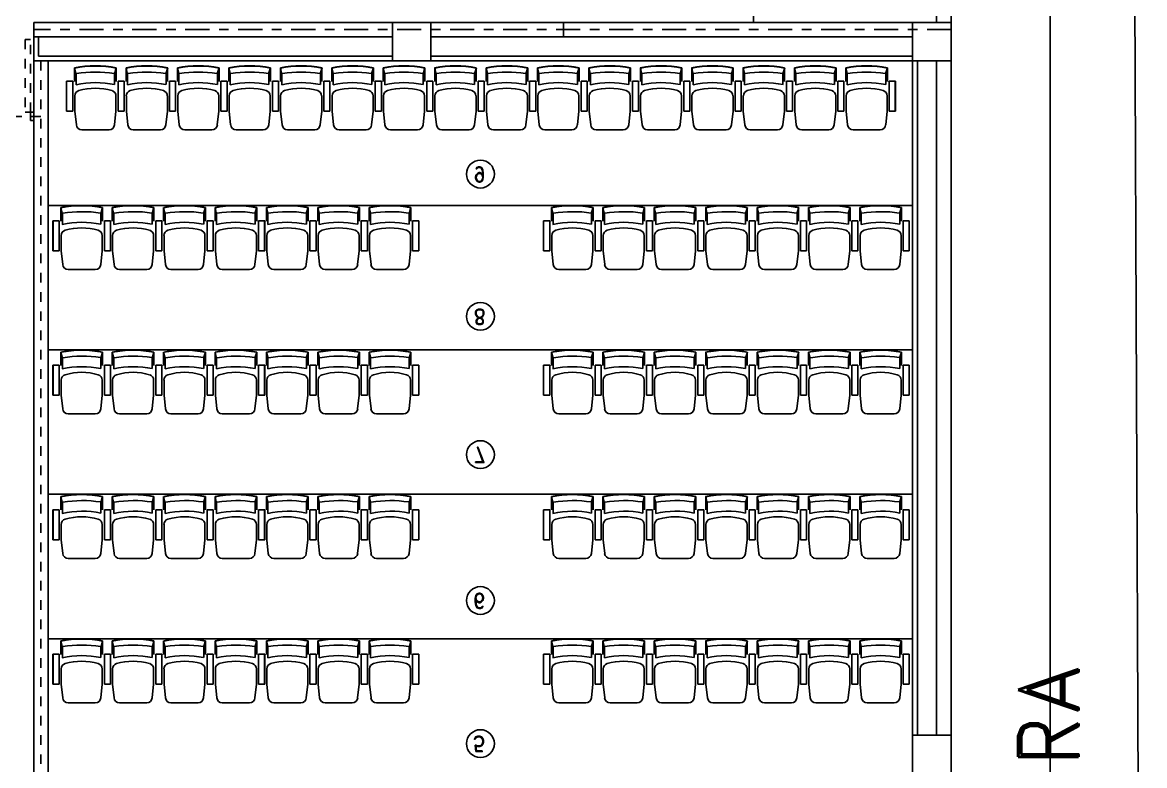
# Model space of a CAD drawing. Header units: millimetres. Extents: x 1590 to 1932, y -48 to 167.
# Drawn here: x 1764.81 to 1776.46, y 40.57 to 48.29 of the extents above; entities that cross this region are included whole.
import ezdxf
from ezdxf.enums import TextEntityAlignment as Align

# ---------------------------------------------------------------- set-up
doc = ezdxf.new("R2010")
doc.units = ezdxf.units.MM
doc.header["$LTSCALE"] = 0.1
doc.header["$MEASUREMENT"] = 0
doc.header["$PDMODE"] = 35
doc.header["$PDSIZE"] = 0.75
for name, pattern in [('CENTER2', [1.125, 0.75, -0.125, 0.125, -0.125]), ('CENTERX2', [4, 2.5, -0.5, 0.5, -0.5]), ('HIDDEN', [0.375, 0.25, -0.125]), ('HIDDEN2', [0.1875, 0.125, -0.0625])]:
    doc.linetypes.add(name, pattern=pattern)
doc.layers.get('0').update_dxf_attribs({"linetype": 'CONTINUOUS'})
doc.layers.get('DEFPOINTS').update_dxf_attribs({"linetype": 'CONTINUOUS'})
for name, color, linetype in [('BUTACAS', 8, 'HIDDEN'), ('CALLES', 3, 'CONTINUOUS'), ('DIVI', 2, 'CONTINUOUS'), ('EJES', 1, 'CENTER2'), ('FC', 8, 'HIDDEN2'), ('GRADA', 9, 'CONTINUOUS'), ('PARED', 4, 'CONTINUOUS'), ('REPISA', 2, 'CONTINUOUS'), ('TERRENO', 4, 'CONTINUOUS'), ('TEXT', 3, 'CONTINUOUS')]:
    doc.layers.add(name, color=color, linetype=linetype)
doc.styles.add('ROMAND', font='romand.shx')
doc.dimstyles.new('URBA', dxfattribs={"dimtxt": 20, "dimasz": 0.5, "dimexe": 1.25, "dimexo": 0.63, "dimgap": 0.63, "dimtad": 0, "dimtih": 1, "dimtoh": 1, "dimzin": 1, "dimdsep": 46, "dimtxsty": 'ROMAND', "dimcen": 2.5, "dimclrd": 1, "dimclre": 1, "dimclrt": 3, "dimadec": 0, "dimazin": 0, "dimtfac": 1, "dimtmove": 0, "dimatfit": 3, "dimfxl": 1, "dimtvp": 1, "dimtolj": 1, "dimtzin": 1, "dimarcsym": 0})

# ---------------------------------------------------------------- blocks, each defined once
blk = doc.blocks.new('ROWSEAT7')
at = {"layer": 'BUTACAS', "linetype": 'Continuous'}
for p, q in [((-3.761, 0.471), (-3.746, 0.614)), ((-3.407, 0.665), (-3.689, 0.665)), ((-3.335, 0.471), (-3.351, 0.614)), ((-3.227, 0.471), (-3.212, 0.614)), ((-2.874, 0.665), (-3.156, 0.665)), ((-2.802, 0.471), (-2.817, 0.614)), ((-2.694, 0.471), (-2.679, 0.614)), ((-2.341, 0.665), (-2.622, 0.665)), ((-2.269, 0.471), (-2.284, 0.614)), ((-2.161, 0.471), (-2.146, 0.614)), ((-1.807, 0.665), (-2.089, 0.665)), ((-1.735, 0.471), (-1.75, 0.614)), ((-1.627, 0.471), (-1.612, 0.614)), ((-1.274, 0.665), (-1.555, 0.665)), ((-1.202, 0.471), (-1.217, 0.614)), ((-1.094, 0.471), (-1.079, 0.614)), ((-0.74, 0.665), (-1.022, 0.665)), ((-0.668, 0.471), (-0.684, 0.614)), ((-0.56, 0.471), (-0.545, 0.614)), ((-0.207, 0.665), (-0.489, 0.665)), ((-0.135, 0.471), (-0.15, 0.614)), ((-3.783, 0.472), (-3.846, 0.472)), ((-3.846, 0.16, 0.002), (-3.846, 0.472, 0.002)), ((-3.783, 0.16, 0.002), (-3.783, 0.472, 0.002)), ((-3.761, 0.471), (-3.761, 0.311)), ((-3.335, 0.471), (-3.335, 0.311)), ((-3.25, 0.472), (-3.313, 0.472)), ((-3.313, 0.16, 0.002), (-3.313, 0.472, 0.002)), ((-3.25, 0.16, 0.002), (-3.25, 0.472, 0.002)), ((-3.227, 0.471), (-3.227, 0.311)), ((-2.802, 0.471), (-2.802, 0.311)), ((-2.716, 0.472), (-2.78, 0.472)), ((-2.78, 0.16, 0.002), (-2.78, 0.472, 0.002)), ((-2.716, 0.16, 0.002), (-2.716, 0.472, 0.002)), ((-2.694, 0.471), (-2.694, 0.311)), ((-2.269, 0.471), (-2.269, 0.311)), ((-2.247, 0.472), (-2.183, 0.472)), ((-2.247, 0.472), (-2.247, 0.16)), ((-2.183, 0.472), (-2.246, 0.472)), ((-2.246, 0.16, 0.002), (-2.246, 0.472, 0.002)), ((-2.183, 0.472), (-2.246, 0.472)), ((-2.246, 0.16, 0.002), (-2.246, 0.472, 0.002)), ((-2.183, 0.472), (-2.183, 0.16)), ((-2.183, 0.16, 0.002), (-2.183, 0.472, 0.002)), ((-2.183, 0.16, 0.002), (-2.183, 0.472, 0.002)), ((-2.161, 0.471), (-2.161, 0.311)), ((-1.735, 0.471), (-1.735, 0.311)), ((-1.713, 0.472), (-1.65, 0.472)), ((-1.713, 0.472), (-1.713, 0.16)), ((-1.649, 0.472), (-1.713, 0.472)), ((-1.713, 0.16, 0.002), (-1.713, 0.472, 0.002)), ((-1.65, 0.472), (-1.65, 0.16)), ((-1.649, 0.16, 0.002), (-1.649, 0.472, 0.002)), ((-1.627, 0.471), (-1.627, 0.311)), ((-1.202, 0.471), (-1.202, 0.311)), ((-1.18, 0.472), (-1.116, 0.472)), ((-1.18, 0.472), (-1.18, 0.16)), ((-1.116, 0.472), (-1.179, 0.472)), ((-1.179, 0.16, 0.002), (-1.179, 0.472, 0.002)), ((-1.116, 0.472), (-1.116, 0.16)), ((-1.116, 0.16, 0.002), (-1.116, 0.472, 0.002)), ((-1.094, 0.471), (-1.094, 0.311)), ((-0.668, 0.471), (-0.668, 0.311)), ((-0.646, 0.472), (-0.583, 0.472)), ((-0.646, 0.472), (-0.646, 0.16)), ((-0.583, 0.472), (-0.646, 0.472)), ((-0.646, 0.16, 0.002), (-0.646, 0.472, 0.002)), ((-0.583, 0.472), (-0.583, 0.16)), ((-0.583, 0.16, 0.002), (-0.583, 0.472, 0.002)), ((-0.56, 0.471), (-0.56, 0.311)), ((-0.135, 0.471), (-0.135, 0.311)), ((-0.113, 0.472), (-0.05, 0.472)), ((-0.113, 0.472), (-0.113, 0.16)), ((-0.049, 0.472), (-0.113, 0.472)), ((-0.113, 0.16, 0.002), (-0.113, 0.472, 0.002)), ((-0.05, 0.472), (-0.05, 0.16)), ((-0.049, 0.16, 0.002), (-0.049, 0.472, 0.002)), ((-3.761, 0.311), (-3.761, 0.313)), ((-3.227, 0.311), (-3.227, 0.313)), ((-2.694, 0.311), (-2.694, 0.313)), ((-2.161, 0.311), (-2.161, 0.313)), ((-1.627, 0.311), (-1.627, 0.313)), ((-1.094, 0.311), (-1.094, 0.313)), ((-0.56, 0.311), (-0.56, 0.313)), ((-3.783, 0.16, 0.339), (-3.846, 0.16, 0.339)), ((-3.764, 0.023), (-3.764, 0.162)), ((-3.747, 0.08), (-3.747, 0.195)), ((-3.347, 0.083), (-3.347, 0.198)), ((-3.332, 0.023), (-3.332, 0.162)), ((-3.25, 0.16, 0.339), (-3.313, 0.16, 0.339)), ((-3.231, 0.023), (-3.231, 0.162)), ((-3.214, 0.08), (-3.214, 0.195)), ((-2.814, 0.083), (-2.814, 0.198)), ((-2.799, 0.023), (-2.799, 0.162)), ((-2.716, 0.16, 0.339), (-2.78, 0.16, 0.339)), ((-2.697, 0.023), (-2.697, 0.162)), ((-2.68, 0.08), (-2.68, 0.195)), ((-2.28, 0.083), (-2.28, 0.198)), ((-2.265, 0.023), (-2.265, 0.162)), ((-2.247, 0.16), (-2.183, 0.16)), ((-2.183, 0.16, 0.339), (-2.246, 0.16, 0.339)), ((-2.183, 0.16, 0.339), (-2.246, 0.16, 0.339)), ((-2.164, 0.023), (-2.164, 0.162)), ((-2.147, 0.08), (-2.147, 0.195)), ((-1.747, 0.083), (-1.747, 0.198)), ((-1.732, 0.023), (-1.732, 0.162)), ((-1.713, 0.16), (-1.65, 0.16)), ((-1.649, 0.16, 0.339), (-1.713, 0.16, 0.339)), ((-1.631, 0.023), (-1.631, 0.162)), ((-1.614, 0.08), (-1.614, 0.195)), ((-1.213, 0.083), (-1.213, 0.198)), ((-1.198, 0.023), (-1.198, 0.162)), ((-1.18, 0.16), (-1.116, 0.16)), ((-1.116, 0.16, 0.339), (-1.179, 0.16, 0.339)), ((-1.097, 0.023), (-1.097, 0.162)), ((-1.08, 0.08), (-1.08, 0.195)), ((-0.68, 0.083), (-0.68, 0.198)), ((-0.665, 0.023), (-0.665, 0.162)), ((-0.646, 0.16), (-0.583, 0.16)), ((-0.583, 0.16, 0.339), (-0.646, 0.16, 0.339)), ((-0.564, 0.023), (-0.564, 0.162)), ((-0.547, 0.08), (-0.547, 0.195)), ((-0.147, 0.083), (-0.147, 0.198)), ((-0.132, 0.023), (-0.132, 0.162)), ((-0.113, 0.16), (-0.05, 0.16)), ((-0.049, 0.16, 0.339), (-0.113, 0.16, 0.339)), ((-3.749, 0.075), (-3.765, 0.023)), ((-3.332, 0.023), (-3.346, 0.077)), ((-3.215, 0.075), (-3.231, 0.023)), ((-2.799, 0.023), (-2.812, 0.077)), ((-2.682, 0.075), (-2.698, 0.023)), ((-2.265, 0.023), (-2.279, 0.077)), ((-2.149, 0.075), (-2.165, 0.023)), ((-1.732, 0.023), (-1.745, 0.077)), ((-1.615, 0.075), (-1.631, 0.023)), ((-1.198, 0.023), (-1.212, 0.077)), ((-1.082, 0.075), (-1.098, 0.023)), ((-0.665, 0.023), (-0.679, 0.077)), ((-0.548, 0.075), (-0.564, 0.023)), ((-0.132, 0.023), (-0.145, 0.077))]:
    blk.add_line(p, q, dxfattribs=at)
for centre, radius, start, end in [((-3.689, 0.608), 0.0571, 90, 174), ((-3.407, 0.608), 0.0571, 6, 90), ((-3.156, 0.608), 0.0571, 90, 174), ((-2.874, 0.608), 0.0571, 6, 90), ((-2.622, 0.608), 0.0571, 90, 174), ((-2.341, 0.608), 0.0571, 6, 90), ((-2.089, 0.608), 0.0571, 90, 174), ((-1.807, 0.608), 0.0571, 6, 90), ((-1.555, 0.608), 0.0571, 90, 174), ((-1.274, 0.608), 0.0572, 6, 90), ((-1.022, 0.608), 0.0571, 90, 174), ((-0.74, 0.608), 0.0572, 6, 90), ((-0.489, 0.608), 0.0571, 90, 174), ((-0.207, 0.608), 0.0572, 6, 90), ((-3.704, 0.313), 0.0571, 180, 253.3834), ((-3.548, 0.834), 0.601, 253.3834, 286.6166), ((-3.393, 0.313), 0.0571, 286.6166, 360), ((-3.17, 0.313), 0.0571, 180, 253.3834), ((-3.015, 0.834), 0.601, 253.3834, 286.6166), ((-2.859, 0.313), 0.0571, 286.6166, 360), ((-2.637, 0.313), 0.0571, 180, 253.3834), ((-2.481, 0.834), 0.601, 253.3834, 286.6166), ((-2.326, 0.313), 0.0571, 286.6166, 360), ((-2.104, 0.313), 0.0571, 180, 253.3834), ((-1.948, 0.834), 0.601, 253.3834, 286.6166), ((-1.792, 0.313), 0.0571, 286.6166, 360), ((-1.57, 0.313), 0.0571, 180, 253.3834), ((-1.415, 0.834), 0.601, 253.3834, 286.6166), ((-1.259, 0.313), 0.0572, 286.6166, 360), ((-1.037, 0.313), 0.0572, 180, 253.3834), ((-0.881, 0.834), 0.601, 253.3834, 286.6166), ((-0.726, 0.313), 0.0571, 286.6166, 360), ((-0.503, 0.313), 0.0572, 180, 253.3834), ((-0.348, 0.834), 0.601, 253.3834, 286.6166), ((-0.192, 0.313), 0.0571, 286.6166, 360), ((-3.553, 1.126), 0.951, 258.1905, 282.4949), ((-3.019, 1.126), 0.951, 258.1905, 282.4949), ((-2.486, 1.126), 0.951, 258.1905, 282.4949), ((-1.952, 1.126), 0.951, 258.1905, 282.4949), ((-1.419, 1.126), 0.951, 258.1905, 282.4949), ((-0.886, 1.126), 0.951, 258.1905, 282.4949), ((-0.352, 1.126), 0.951, 258.1905, 282.4949), ((-3.548, 1.051), 1.051, 258.1227, 281.8773), ((-3.548, 1.051), 1.048, 258.1227, 281.8773), ((-3.743, 0.073), 0.00635, 81.2659, 163.043), ((-3.745, 0.076), 0.00317, 81.1381, 163.043), ((-3.555, 1.295), 1.23, 261.2659, 279.4703), ((-3.352, 0.075), 0.00635, 13.9035, 99.4703), ((-3.349, 0.079), 0.00318, 13.9035, 99.6069), ((-3.015, 1.051), 1.048, 258.1227, 281.8773), ((-3.015, 1.051), 1.051, 258.1227, 281.8773), ((-3.212, 0.076), 0.00317, 81.1381, 163.043), ((-3.209, 0.073), 0.00635, 81.2659, 163.043), ((-3.022, 1.295), 1.23, 261.2659, 279.4703), ((-2.818, 0.075), 0.00635, 13.9035, 99.4703), ((-2.816, 0.079), 0.00318, 13.9035, 99.6069), ((-2.482, 1.051), 1.051, 258.1227, 281.8773), ((-2.482, 1.051), 1.048, 258.1227, 281.8773), ((-2.676, 0.073), 0.00635, 81.2659, 163.043), ((-2.678, 0.076), 0.00317, 81.1381, 163.043), ((-2.488, 1.295), 1.23, 261.2659, 279.4703), ((-2.285, 0.075), 0.00635, 13.9035, 99.4703), ((-2.283, 0.079), 0.00318, 13.9035, 99.6069), ((-1.948, 1.051), 1.051, 258.1227, 281.8773), ((-1.948, 1.051), 1.048, 258.1227, 281.8773), ((-2.143, 0.073), 0.00635, 81.2659, 163.043), ((-2.145, 0.076), 0.00317, 81.1381, 163.043), ((-1.955, 1.295), 1.23, 261.2659, 279.4703), ((-1.751, 0.075), 0.00635, 13.9035, 99.4703), ((-1.749, 0.079), 0.00318, 13.9035, 99.6069), ((-1.415, 1.051), 1.048, 258.1227, 281.8773), ((-1.415, 1.051), 1.051, 258.1227, 281.8773), ((-1.609, 0.073), 0.00635, 81.2659, 163.043), ((-1.611, 0.076), 0.00317, 81.1381, 163.043), ((-1.421, 1.295), 1.23, 261.2659, 279.4703), ((-1.218, 0.075), 0.00635, 13.9035, 99.4703), ((-1.216, 0.079), 0.00318, 13.9035, 99.6069), ((-0.881, 1.051), 1.051, 258.1227, 281.8773), ((-0.881, 1.051), 1.048, 258.1227, 281.8773), ((-1.076, 0.073), 0.00635, 81.2659, 163.043), ((-1.078, 0.076), 0.00317, 81.1381, 163.043), ((-0.888, 1.295), 1.23, 261.2659, 279.4703), ((-0.685, 0.075), 0.00635, 13.9035, 99.4703), ((-0.682, 0.079), 0.00317, 13.9035, 99.6069), ((-0.348, 1.051), 1.048, 258.1227, 281.8773), ((-0.348, 1.051), 1.051, 258.1227, 281.8773), ((-0.545, 0.076), 0.00317, 81.1381, 163.043), ((-0.542, 0.073), 0.00635, 81.2659, 163.043), ((-0.355, 1.295), 1.23, 261.2659, 279.4703), ((-0.151, 0.075), 0.00635, 13.9035, 99.4703), ((-0.149, 0.079), 0.00317, 13.9035, 99.6069)]:
    blk.add_arc(centre, radius, start, end, dxfattribs=at)
blk = doc.blocks.new('ROWSEAT16')
at = {"layer": 'BUTACAS', "linetype": 'Continuous'}
for p, q in [((-8.355, 0.715, -0.002), (-8.637, 0.715, -0.002)), ((-7.822, 0.715, -0.002), (-8.103, 0.715, -0.002)), ((-7.288, 0.715, -0.002), (-7.57, 0.715, -0.002)), ((-6.755, 0.715, -0.002), (-7.037, 0.715, -0.002)), ((-6.222, 0.715, -0.004), (-6.504, 0.715, -0.004)), ((-5.689, 0.715, -0.004), (-5.97, 0.715, -0.004)), ((-5.155, 0.715, -0.002), (-5.436, 0.715, -0.002)), ((-4.621, 0.715, 0), (-4.903, 0.715, 0)), ((-4.087, 0.715, 0), (-4.369, 0.715, 0)), ((-3.553, 0.715, 0), (-3.835, 0.715, 0)), ((-3.019, 0.715, 0), (-3.301, 0.715, 0)), ((-2.485, 0.715, 0), (-2.767, 0.715, 0)), ((-1.951, 0.715, 0), (-2.232, 0.715, 0)), ((-1.417, 0.715, 0), (-1.699, 0.715, 0)), ((-0.883, 0.715, 0), (-1.165, 0.715, 0)), ((-0.349, 0.715, 0), (-0.631, 0.715, 0)), ((-8.709, 0.521, -0.002), (-8.694, 0.664, -0.002)), ((-8.283, 0.521, -0.002), (-8.298, 0.664, -0.002)), ((-8.175, 0.521, -0.002), (-8.16, 0.664, -0.002)), ((-7.75, 0.521, -0.002), (-7.765, 0.664, -0.002)), ((-7.642, 0.521, -0.002), (-7.627, 0.664, -0.002)), ((-7.216, 0.521, -0.002), (-7.232, 0.664, -0.002)), ((-7.109, 0.521, -0.002), (-7.093, 0.664, -0.002)), ((-6.683, 0.521, -0.002), (-6.698, 0.664, -0.002)), ((-6.576, 0.521, -0.004), (-6.561, 0.664, -0.004)), ((-6.15, 0.521, -0.004), (-6.165, 0.664, -0.004)), ((-6.042, 0.521, -0.004), (-6.027, 0.664, -0.004)), ((-5.617, 0.521, -0.004), (-5.632, 0.664, -0.004)), ((-5.508, 0.521, -0.002), (-5.493, 0.664, -0.002)), ((-5.083, 0.521, -0.002), (-5.098, 0.664, -0.002)), ((-4.974, 0.521, 0), (-4.959, 0.664, 0)), ((-4.549, 0.521, 0), (-4.564, 0.664, 0)), ((-4.441, 0.521, 0), (-4.426, 0.664, 0)), ((-4.015, 0.521, 0), (-4.03, 0.664, 0)), ((-3.907, 0.521, 0), (-3.892, 0.664, 0)), ((-3.481, 0.521, 0), (-3.496, 0.664, 0)), ((-3.372, 0.521, 0), (-3.357, 0.664, 0)), ((-2.947, 0.521, 0), (-2.962, 0.664, 0)), ((-2.839, 0.521, 0), (-2.824, 0.664, 0)), ((-2.413, 0.521, 0), (-2.428, 0.664, 0)), ((-2.304, 0.521, 0), (-2.289, 0.664, 0)), ((-1.879, 0.521, 0), (-1.894, 0.664, 0)), ((-1.77, 0.521, 0), (-1.755, 0.664, 0)), ((-1.345, 0.521, 0), (-1.36, 0.664, 0)), ((-1.237, 0.521, 0), (-1.222, 0.664, 0)), ((-0.811, 0.521, 0), (-0.826, 0.664, 0)), ((-0.703, 0.521, 0), (-0.688, 0.664, 0)), ((-0.277, 0.521, 0), (-0.292, 0.664, 0)), ((-8.795, 0.522, -0.002), (-8.731, 0.522, -0.002)), ((-8.795, 0.522, -0.002), (-8.795, 0.21, -0.002)), ((-8.731, 0.522, -0.002), (-8.794, 0.522, -0.002)), ((-8.794, 0.21, 0), (-8.794, 0.522, 0)), ((-8.731, 0.522, -0.002), (-8.731, 0.21, -0.002)), ((-8.731, 0.21, 0), (-8.731, 0.522, 0)), ((-8.709, 0.521, -0.002), (-8.709, 0.361, -0.002)), ((-8.283, 0.521, -0.002), (-8.283, 0.361, -0.002)), ((-8.261, 0.522, -0.002), (-8.198, 0.522, -0.002)), ((-8.197, 0.522, -0.002), (-8.261, 0.522, -0.002)), ((-8.261, 0.522, -0.002), (-8.261, 0.21, -0.002)), ((-8.261, 0.21, 0), (-8.261, 0.522, 0)), ((-8.198, 0.522, -0.002), (-8.198, 0.21, -0.002)), ((-8.197, 0.21, 0), (-8.197, 0.522, 0)), ((-8.175, 0.521, -0.002), (-8.175, 0.361, -0.002)), ((-7.75, 0.521, -0.002), (-7.75, 0.361, -0.002)), ((-7.728, 0.522, -0.002), (-7.664, 0.522, -0.002)), ((-7.728, 0.522, -0.002), (-7.728, 0.21, -0.002)), ((-7.664, 0.522, -0.002), (-7.727, 0.522, -0.002)), ((-7.727, 0.21, 0), (-7.727, 0.522, 0)), ((-7.664, 0.522, -0.002), (-7.664, 0.21, -0.002)), ((-7.664, 0.21, 0), (-7.664, 0.522, 0)), ((-7.642, 0.521, -0.002), (-7.642, 0.361, -0.002)), ((-7.216, 0.521, -0.002), (-7.216, 0.361, -0.002)), ((-7.194, 0.522, -0.002), (-7.131, 0.522, -0.002)), ((-7.131, 0.522, -0.002), (-7.194, 0.522, -0.002)), ((-7.194, 0.522, -0.002), (-7.194, 0.21, -0.002)), ((-7.194, 0.21, 0), (-7.194, 0.522, 0)), ((-7.131, 0.522, -0.002), (-7.131, 0.21, -0.002)), ((-7.131, 0.21, 0), (-7.131, 0.522, 0)), ((-7.109, 0.521, -0.002), (-7.109, 0.361, -0.002)), ((-6.683, 0.521, -0.002), (-6.683, 0.361, -0.002)), ((-6.661, 0.522, -0.002), (-6.598, 0.522, -0.002)), ((-6.597, 0.522, -0.002), (-6.661, 0.522, -0.002)), ((-6.661, 0.522, -0.002), (-6.661, 0.21, -0.002)), ((-6.661, 0.21, 0), (-6.661, 0.522, 0)), ((-6.598, 0.522, -0.002), (-6.598, 0.21, -0.002)), ((-6.597, 0.21, 0), (-6.597, 0.522, 0)), ((-6.576, 0.521, -0.004), (-6.576, 0.361, -0.004)), ((-6.15, 0.521, -0.004), (-6.15, 0.361, -0.004)), ((-6.128, 0.522, -0.004), (-6.065, 0.522, -0.004)), ((-6.064, 0.522, -0.004), (-6.128, 0.522, -0.004)), ((-6.128, 0.522, -0.004), (-6.128, 0.21, -0.004)), ((-6.128, 0.21, -0.002), (-6.128, 0.522, -0.002)), ((-6.064, 0.21, -0.002), (-6.064, 0.522, -0.002)), ((-6.042, 0.521, -0.004), (-6.042, 0.361, -0.004)), ((-5.617, 0.521, -0.004), (-5.617, 0.361, -0.004)), ((-5.595, 0.522, -0.004), (-5.531, 0.522, -0.004)), ((-5.595, 0.522, -0.004), (-5.595, 0.21, -0.004)), ((-5.531, 0.522, -0.004), (-5.594, 0.522, -0.004)), ((-5.531, 0.21, -0.002), (-5.531, 0.522, -0.002)), ((-5.508, 0.521, -0.002), (-5.508, 0.361, -0.002)), ((-5.083, 0.521, -0.002), (-5.083, 0.361, -0.002)), ((-5.061, 0.522, -0.002), (-4.997, 0.522, -0.002)), ((-5.061, 0.522, -0.002), (-5.061, 0.21, -0.002)), ((-4.997, 0.522, -0.002), (-5.06, 0.522, -0.002)), ((-4.997, 0.21, 0), (-4.997, 0.522, 0)), ((-4.974, 0.521, 0), (-4.974, 0.361, 0)), ((-4.549, 0.521, 0), (-4.549, 0.361, 0)), ((-4.527, 0.522, 0), (-4.464, 0.522, 0)), ((-4.463, 0.522, 0), (-4.527, 0.522, 0)), ((-4.527, 0.522, 0), (-4.527, 0.21, 0)), ((-4.463, 0.21, 0.002), (-4.463, 0.522, 0.002)), ((-4.441, 0.521, 0), (-4.441, 0.361, 0)), ((-4.015, 0.521, 0), (-4.015, 0.361, 0)), ((-3.993, 0.522, 0), (-3.93, 0.522, 0)), ((-3.929, 0.522, 0), (-3.993, 0.522, 0)), ((-3.993, 0.522, 0), (-3.993, 0.21, 0)), ((-3.929, 0.21, 0.002), (-3.929, 0.522, 0.002)), ((-3.907, 0.521, 0), (-3.907, 0.361, 0)), ((-3.481, 0.521, 0), (-3.481, 0.361, 0)), ((-3.459, 0.522, 0), (-3.396, 0.522, 0)), ((-3.395, 0.522, 0), (-3.459, 0.522, 0)), ((-3.459, 0.522, 0), (-3.459, 0.21, 0)), ((-3.395, 0.21, 0.002), (-3.395, 0.522, 0.002)), ((-3.372, 0.521, 0), (-3.372, 0.361, 0)), ((-2.947, 0.521, 0), (-2.947, 0.361, 0)), ((-2.925, 0.522, 0), (-2.862, 0.522, 0)), ((-2.861, 0.522, 0), (-2.925, 0.522, 0)), ((-2.925, 0.522, 0), (-2.925, 0.21, 0)), ((-2.861, 0.21, 0.002), (-2.861, 0.522, 0.002)), ((-2.839, 0.521, 0), (-2.839, 0.361, 0)), ((-2.413, 0.521, 0), (-2.413, 0.361, 0)), ((-2.391, 0.522, 0), (-2.328, 0.522, 0)), ((-2.327, 0.522, 0), (-2.391, 0.522, 0)), ((-2.391, 0.522, 0), (-2.391, 0.21, 0)), ((-2.327, 0.21, 0.002), (-2.327, 0.522, 0.002)), ((-2.304, 0.521, 0), (-2.304, 0.361, 0)), ((-1.879, 0.521, 0), (-1.879, 0.361, 0)), ((-1.857, 0.522, 0), (-1.793, 0.522, 0)), ((-1.857, 0.522, 0), (-1.857, 0.21, 0)), ((-1.793, 0.522, 0), (-1.856, 0.522, 0)), ((-1.793, 0.21, 0.002), (-1.793, 0.522, 0.002)), ((-1.77, 0.521, 0), (-1.77, 0.361, 0)), ((-1.345, 0.521, 0), (-1.345, 0.361, 0)), ((-1.323, 0.522, 0), (-1.26, 0.522, 0)), ((-1.259, 0.522, 0), (-1.323, 0.522, 0)), ((-1.323, 0.522, 0), (-1.323, 0.21, 0)), ((-1.259, 0.21, 0.002), (-1.259, 0.522, 0.002)), ((-1.237, 0.521, 0), (-1.237, 0.361, 0)), ((-0.811, 0.521, 0), (-0.811, 0.361, 0)), ((-0.789, 0.522, 0), (-0.726, 0.522, 0)), ((-0.725, 0.522, 0), (-0.789, 0.522, 0)), ((-0.789, 0.522, 0), (-0.789, 0.21, 0)), ((-0.725, 0.21, 0.002), (-0.725, 0.522, 0.002)), ((-0.703, 0.521, 0), (-0.703, 0.361, 0)), ((-0.277, 0.521, 0), (-0.277, 0.361, 0)), ((-0.255, 0.522, 0), (-0.192, 0.522, 0)), ((-0.191, 0.522, 0), (-0.255, 0.522, 0)), ((-0.255, 0.522, 0), (-0.255, 0.21, 0)), ((-0.191, 0.21, 0.002), (-0.191, 0.522, 0.002)), ((-8.709, 0.361, -0.002), (-8.709, 0.363, -0.002)), ((-8.175, 0.361, -0.002), (-8.175, 0.363, -0.002)), ((-7.642, 0.361, -0.002), (-7.642, 0.363, -0.002)), ((-7.109, 0.361, -0.002), (-7.109, 0.363, -0.002)), ((-6.576, 0.361, -0.004), (-6.576, 0.363, -0.004)), ((-6.042, 0.361, -0.004), (-6.042, 0.363, -0.004)), ((-5.508, 0.361, -0.002), (-5.508, 0.363, -0.002)), ((-4.974, 0.361, 0), (-4.974, 0.363, 0)), ((-4.441, 0.361, 0), (-4.441, 0.363, 0)), ((-3.907, 0.361, 0), (-3.907, 0.363, 0)), ((-3.372, 0.361, 0), (-3.372, 0.363, 0)), ((-2.839, 0.361, 0), (-2.839, 0.363, 0)), ((-2.304, 0.361, 0), (-2.304, 0.363, 0)), ((-1.77, 0.361, 0), (-1.77, 0.363, 0)), ((-1.237, 0.361, 0), (-1.237, 0.363, 0)), ((-0.703, 0.361, 0), (-0.703, 0.363, 0)), ((-8.695, 0.13, -0.002), (-8.695, 0.245, -0.002)), ((-8.295, 0.133, -0.002), (-8.295, 0.248, -0.002)), ((-8.162, 0.13, -0.002), (-8.162, 0.245, -0.002)), ((-7.761, 0.133, -0.002), (-7.761, 0.248, -0.002)), ((-7.628, 0.13, -0.002), (-7.628, 0.245, -0.002)), ((-7.228, 0.133, -0.002), (-7.228, 0.248, -0.002)), ((-7.095, 0.13, -0.002), (-7.095, 0.245, -0.002)), ((-6.695, 0.133, -0.002), (-6.695, 0.248, -0.002)), ((-6.562, 0.13, -0.004), (-6.562, 0.245, -0.004)), ((-6.162, 0.133, -0.004), (-6.162, 0.248, -0.004)), ((-6.029, 0.13, -0.004), (-6.029, 0.245, -0.004)), ((-5.628, 0.133, -0.004), (-5.628, 0.248, -0.004)), ((-5.495, 0.13, -0.002), (-5.495, 0.245, -0.002)), ((-5.094, 0.133, -0.002), (-5.094, 0.248, -0.002)), ((-4.961, 0.13, 0), (-4.961, 0.245, 0)), ((-4.561, 0.133, 0), (-4.561, 0.248, 0)), ((-4.427, 0.13, 0), (-4.427, 0.245, 0)), ((-4.027, 0.133, 0), (-4.027, 0.248, 0)), ((-3.893, 0.13, 0), (-3.893, 0.245, 0)), ((-3.493, 0.133, 0), (-3.493, 0.248, 0)), ((-3.359, 0.13, 0), (-3.359, 0.245, 0)), ((-2.959, 0.133, 0), (-2.959, 0.248, 0)), ((-2.825, 0.13, 0), (-2.825, 0.245, 0)), ((-2.425, 0.133, 0), (-2.425, 0.248, 0)), ((-2.291, 0.13, 0), (-2.291, 0.245, 0)), ((-1.89, 0.133, 0), (-1.89, 0.248, 0)), ((-1.757, 0.13, 0), (-1.757, 0.245, 0)), ((-1.357, 0.133, 0), (-1.357, 0.248, 0)), ((-1.223, 0.13, 0), (-1.223, 0.245, 0)), ((-0.823, 0.133, 0), (-0.823, 0.248, 0)), ((-0.689, 0.13, 0), (-0.689, 0.245, 0)), ((-0.289, 0.133, 0), (-0.289, 0.248, 0)), ((-8.795, 0.21, -0.002), (-8.731, 0.21, -0.002)), ((-8.731, 0.21, 0.337), (-8.794, 0.21, 0.337)), ((-8.697, 0.125, -0.002), (-8.713, 0.073, -0.002)), ((-8.712, 0.073, -0.002), (-8.712, 0.212, -0.002)), ((-8.28, 0.073, -0.002), (-8.293, 0.127, -0.002)), ((-8.28, 0.073, -0.002), (-8.28, 0.212, -0.002)), ((-8.261, 0.21, -0.002), (-8.198, 0.21, -0.002)), ((-8.197, 0.21, 0.337), (-8.261, 0.21, 0.337)), ((-8.179, 0.073, -0.002), (-8.179, 0.212, -0.002)), ((-8.163, 0.125, -0.002), (-8.179, 0.073, -0.002)), ((-7.747, 0.073, -0.002), (-7.76, 0.127, -0.002)), ((-7.747, 0.073, -0.002), (-7.747, 0.212, -0.002)), ((-7.728, 0.21, -0.002), (-7.664, 0.21, -0.002)), ((-7.664, 0.21, 0.337), (-7.727, 0.21, 0.337)), ((-7.63, 0.125, -0.002), (-7.646, 0.073, -0.002)), ((-7.645, 0.073, -0.002), (-7.645, 0.212, -0.002)), ((-7.213, 0.073, -0.002), (-7.227, 0.127, -0.002)), ((-7.213, 0.073, -0.002), (-7.213, 0.212, -0.002)), ((-7.194, 0.21, -0.002), (-7.131, 0.21, -0.002)), ((-7.131, 0.21, 0.337), (-7.194, 0.21, 0.337)), ((-7.112, 0.073, -0.002), (-7.112, 0.212, -0.002)), ((-7.097, 0.125, -0.002), (-7.112, 0.073, -0.002)), ((-6.68, 0.073, -0.002), (-6.693, 0.127, -0.002)), ((-6.68, 0.073, -0.002), (-6.68, 0.212, -0.002)), ((-6.661, 0.21, -0.002), (-6.598, 0.21, -0.002)), ((-6.597, 0.21, 0.337), (-6.661, 0.21, 0.337)), ((-6.579, 0.073, -0.004), (-6.579, 0.212, -0.004)), ((-6.564, 0.125, -0.004), (-6.579, 0.073, -0.004)), ((-6.147, 0.073, -0.004), (-6.16, 0.127, -0.004)), ((-6.147, 0.073, -0.004), (-6.147, 0.212, -0.004)), ((-6.128, 0.21, -0.004), (-6.065, 0.21, -0.004)), ((-6.064, 0.21, 0.335), (-6.128, 0.21, 0.335)), ((-6.046, 0.073, -0.004), (-6.046, 0.212, -0.004)), ((-6.03, 0.125, -0.004), (-6.046, 0.073, -0.004)), ((-5.613, 0.073, -0.004), (-5.627, 0.127, -0.004)), ((-5.613, 0.073, -0.004), (-5.613, 0.212, -0.004)), ((-5.595, 0.21, -0.004), (-5.531, 0.21, -0.004)), ((-5.531, 0.21, 0.335), (-5.594, 0.21, 0.335)), ((-5.512, 0.073, -0.002), (-5.512, 0.212, -0.002)), ((-5.496, 0.125, -0.002), (-5.512, 0.073, -0.002)), ((-5.08, 0.073, -0.002), (-5.093, 0.127, -0.002)), ((-5.08, 0.073, -0.002), (-5.08, 0.212, -0.002)), ((-5.061, 0.21, -0.002), (-4.997, 0.21, -0.002)), ((-4.997, 0.21, 0.337), (-5.06, 0.21, 0.337)), ((-4.978, 0.073, 0), (-4.978, 0.212, 0)), ((-4.962, 0.125, 0), (-4.978, 0.073, 0)), ((-4.546, 0.073, 0), (-4.559, 0.127, 0)), ((-4.546, 0.073, 0), (-4.546, 0.212, 0)), ((-4.527, 0.21, 0), (-4.464, 0.21, 0)), ((-4.463, 0.21, 0.339), (-4.527, 0.21, 0.339)), ((-4.429, 0.125, 0), (-4.445, 0.073, 0)), ((-4.444, 0.073, 0), (-4.444, 0.212, 0)), ((-4.012, 0.073, 0), (-4.025, 0.127, 0)), ((-4.012, 0.073, 0), (-4.012, 0.212, 0)), ((-3.993, 0.21, 0), (-3.93, 0.21, 0)), ((-3.929, 0.21, 0.339), (-3.993, 0.21, 0.339)), ((-3.895, 0.125, 0), (-3.911, 0.073, 0)), ((-3.91, 0.073, 0), (-3.91, 0.212, 0)), ((-3.478, 0.073, 0), (-3.491, 0.127, 0)), ((-3.478, 0.073, 0), (-3.478, 0.212, 0)), ((-3.459, 0.21, 0), (-3.396, 0.21, 0)), ((-3.395, 0.21, 0.339), (-3.459, 0.21, 0.339)), ((-3.376, 0.073, 0), (-3.376, 0.212, 0)), ((-3.36, 0.125, 0), (-3.376, 0.073, 0)), ((-2.944, 0.073, 0), (-2.957, 0.127, 0)), ((-2.944, 0.073, 0), (-2.944, 0.212, 0)), ((-2.925, 0.21, 0), (-2.862, 0.21, 0)), ((-2.861, 0.21, 0.339), (-2.925, 0.21, 0.339)), ((-2.827, 0.125, 0), (-2.843, 0.073, 0)), ((-2.842, 0.073, 0), (-2.842, 0.212, 0)), ((-2.41, 0.073, 0), (-2.423, 0.127, 0)), ((-2.41, 0.073, 0), (-2.41, 0.212, 0)), ((-2.391, 0.21, 0), (-2.328, 0.21, 0)), ((-2.327, 0.21, 0.339), (-2.391, 0.21, 0.339)), ((-2.308, 0.073, 0), (-2.308, 0.212, 0)), ((-2.292, 0.125, 0), (-2.308, 0.073, 0)), ((-1.876, 0.073, 0), (-1.889, 0.127, 0)), ((-1.876, 0.073, 0), (-1.876, 0.212, 0)), ((-1.857, 0.21, 0), (-1.793, 0.21, 0)), ((-1.793, 0.21, 0.339), (-1.856, 0.21, 0.339)), ((-1.774, 0.073, 0), (-1.774, 0.212, 0)), ((-1.758, 0.125, 0), (-1.774, 0.073, 0)), ((-1.342, 0.073, 0), (-1.355, 0.127, 0)), ((-1.342, 0.073, 0), (-1.342, 0.212, 0)), ((-1.323, 0.21, 0), (-1.26, 0.21, 0)), ((-1.259, 0.21, 0.339), (-1.323, 0.21, 0.339)), ((-1.225, 0.125, 0), (-1.241, 0.073, 0)), ((-1.24, 0.073, 0), (-1.24, 0.212, 0)), ((-0.808, 0.073, 0), (-0.821, 0.127, 0)), ((-0.808, 0.073, 0), (-0.808, 0.212, 0)), ((-0.789, 0.21, 0), (-0.726, 0.21, 0)), ((-0.725, 0.21, 0.339), (-0.789, 0.21, 0.339)), ((-0.691, 0.125, 0), (-0.707, 0.073, 0)), ((-0.706, 0.073, 0), (-0.706, 0.212, 0)), ((-0.274, 0.073, 0), (-0.287, 0.127, 0)), ((-0.274, 0.073, 0), (-0.274, 0.212, 0)), ((-0.255, 0.21, 0), (-0.192, 0.21, 0)), ((-0.191, 0.21, 0.339), (-0.255, 0.21, 0.339))]:
    blk.add_line(p, q, dxfattribs=at)
for centre, radius, start, end in [((-8.637, 0.658, -0.002), 0.0571, 90, 174), ((-8.355, 0.658, -0.002), 0.0572, 6, 90), ((-8.103, 0.658, -0.002), 0.0571, 90, 174), ((-7.822, 0.658, -0.002), 0.0572, 6, 90), ((-7.57, 0.658, -0.002), 0.0571, 90, 174), ((-7.288, 0.658, -0.002), 0.0572, 6, 90), ((-7.037, 0.658, -0.002), 0.0571, 90, 174), ((-6.755, 0.658, -0.002), 0.0572, 6, 90), ((-6.504, 0.658, -0.004), 0.0571, 90, 174), ((-6.222, 0.658, -0.004), 0.0572, 6, 90), ((-5.97, 0.658, -0.004), 0.0571, 90, 174), ((-5.689, 0.658, -0.004), 0.0572, 6, 90), ((-5.436, 0.658, -0.002), 0.0571, 90, 174), ((-5.155, 0.658, -0.002), 0.0572, 6, 90), ((-4.903, 0.658, 0), 0.0571, 90, 174), ((-4.621, 0.658, 0), 0.0572, 6, 90), ((-4.369, 0.658, 0), 0.0571, 90, 174), ((-4.087, 0.658, 0), 0.0572, 6, 90), ((-3.835, 0.658, 0), 0.0571, 90, 174), ((-3.553, 0.658, 0), 0.0572, 6, 90), ((-3.301, 0.658, 0), 0.0571, 90, 174), ((-3.019, 0.658, 0), 0.0572, 6, 90), ((-2.767, 0.658, 0), 0.0571, 90, 174), ((-2.485, 0.658, 0), 0.0572, 6, 90), ((-2.232, 0.658, 0), 0.0571, 90, 174), ((-1.951, 0.658, 0), 0.0572, 6, 90), ((-1.699, 0.658, 0), 0.0571, 90, 174), ((-1.417, 0.658, 0), 0.0572, 6, 90), ((-1.165, 0.658, 0), 0.0571, 90, 174), ((-0.883, 0.658, 0), 0.0572, 6, 90), ((-0.631, 0.658, 0), 0.0571, 90, 174), ((-0.349, 0.658, 0), 0.0572, 6, 90), ((-8.652, 0.363, -0.002), 0.0572, 180, 253.3834), ((-8.34, 0.363, -0.002), 0.0571, 286.6166, 360), ((-8.118, 0.363, -0.002), 0.0572, 180, 253.3834), ((-7.807, 0.363, -0.002), 0.0571, 286.6166, 360), ((-7.585, 0.363, -0.002), 0.0572, 180, 253.3834), ((-7.274, 0.363, -0.002), 0.0571, 286.6166, 360), ((-7.051, 0.363, -0.002), 0.0572, 180, 253.3834), ((-6.74, 0.363, -0.002), 0.0571, 286.6166, 360), ((-6.518, 0.363, -0.004), 0.0572, 180, 253.3834), ((-6.207, 0.363, -0.004), 0.0571, 286.6166, 360), ((-5.985, 0.363, -0.004), 0.0572, 180, 253.3834), ((-5.674, 0.363, -0.004), 0.0571, 286.6166, 360), ((-5.451, 0.363, -0.002), 0.0572, 180, 253.3834), ((-5.14, 0.363, -0.002), 0.0571, 286.6166, 360), ((-4.917, 0.363, 0), 0.0572, 180, 253.3834), ((-4.606, 0.363, 0), 0.0571, 286.6166, 360), ((-4.383, 0.363, 0), 0.0572, 180, 253.3834), ((-4.072, 0.363, 0), 0.0571, 286.6166, 360), ((-3.85, 0.363, 0), 0.0572, 180, 253.3834), ((-3.538, 0.363, 0), 0.0571, 286.6166, 360), ((-3.315, 0.363, 0), 0.0572, 180, 253.3834), ((-3.004, 0.363, 0), 0.0571, 286.6166, 360), ((-2.781, 0.363, 0), 0.0572, 180, 253.3834), ((-2.47, 0.363, 0), 0.0571, 286.6166, 360), ((-2.247, 0.363, 0), 0.0572, 180, 253.3834), ((-1.936, 0.363, 0), 0.0571, 286.6166, 360), ((-1.713, 0.363, 0), 0.0572, 180, 253.3834), ((-1.402, 0.363, 0), 0.0571, 286.6166, 360), ((-1.179, 0.363, 0), 0.0572, 180, 253.3834), ((-0.868, 0.363, 0), 0.0571, 286.6166, 360), ((-0.646, 0.363, 0), 0.0572, 180, 253.3834), ((-0.334, 0.363, 0), 0.0571, 286.6166, 360), ((-8.501, 1.176, -0.002), 0.951, 258.1905, 282.4949), ((-8.496, 0.884, -0.002), 0.601, 253.3834, 286.6166), ((-7.967, 1.176, -0.002), 0.951, 258.1905, 282.4949), ((-7.963, 0.884, -0.002), 0.601, 253.3834, 286.6166), ((-7.434, 1.176, -0.002), 0.951, 258.1905, 282.4949), ((-7.429, 0.884, -0.002), 0.601, 253.3834, 286.6166), ((-6.9, 1.176, -0.002), 0.951, 258.1905, 282.4949), ((-6.896, 0.884, -0.002), 0.601, 253.3834, 286.6166), ((-6.367, 1.176, -0.004), 0.951, 258.1905, 282.4949), ((-6.363, 0.884, -0.004), 0.601, 253.3834, 286.6166), ((-5.834, 1.176, -0.004), 0.951, 258.1905, 282.4949), ((-5.829, 0.884, -0.004), 0.601, 253.3834, 286.6166), ((-5.3, 1.176, -0.002), 0.951, 258.1905, 282.4949), ((-5.296, 0.884, -0.002), 0.601, 253.3834, 286.6166), ((-4.766, 1.176, 0), 0.951, 258.1905, 282.4949), ((-4.762, 0.884, 0), 0.601, 253.3834, 286.6166), ((-4.232, 1.176, 0), 0.951, 258.1905, 282.4949), ((-4.228, 0.884, 0), 0.601, 253.3834, 286.6166), ((-3.699, 1.176, 0), 0.951, 258.1905, 282.4949), ((-3.694, 0.884, 0), 0.601, 253.3834, 286.6166), ((-3.164, 1.176, 0), 0.951, 258.1905, 282.4949), ((-3.16, 0.884, 0), 0.601, 253.3834, 286.6166), ((-2.63, 1.176, 0), 0.951, 258.1905, 282.4949), ((-2.626, 0.884, 0), 0.601, 253.3834, 286.6166), ((-2.096, 1.176, 0), 0.951, 258.1905, 282.4949), ((-2.092, 0.884, 0), 0.601, 253.3834, 286.6166), ((-1.562, 1.176, 0), 0.951, 258.1905, 282.4949), ((-1.558, 0.884, 0), 0.601, 253.3834, 286.6166), ((-1.028, 1.176, 0), 0.951, 258.1905, 282.4949), ((-1.024, 0.884, 0), 0.601, 253.3834, 286.6166), ((-0.495, 1.176, 0), 0.951, 258.1905, 282.4949), ((-0.49, 0.884, 0), 0.601, 253.3834, 286.6166), ((-8.691, 0.123, -0.002), 0.00635, 81.2659, 163.043), ((-8.693, 0.126, -0.002), 0.00317, 81.1381, 163.043), ((-8.503, 1.345, -0.002), 1.23, 261.2659, 279.4703), ((-8.3, 0.125, -0.002), 0.00635, 13.9035, 99.4703), ((-8.297, 0.129, -0.002), 0.00318, 13.9035, 99.6069), ((-8.159, 0.126, -0.002), 0.00317, 81.1381, 163.043), ((-8.157, 0.123, -0.002), 0.00635, 81.2659, 163.043), ((-7.97, 1.345, -0.002), 1.23, 261.2659, 279.4703), ((-7.766, 0.125, -0.002), 0.00635, 13.9035, 99.4703), ((-7.764, 0.129, -0.002), 0.00317, 13.9035, 99.6069), ((-7.624, 0.123, -0.002), 0.00635, 81.2659, 163.043), ((-7.626, 0.126, -0.002), 0.00317, 81.1381, 163.043), ((-7.436, 1.345, -0.002), 1.23, 261.2659, 279.4703), ((-7.233, 0.125, -0.002), 0.00635, 13.9035, 99.4703), ((-7.23, 0.129, -0.002), 0.00317, 13.9035, 99.6069), ((-7.09, 0.123, -0.002), 0.00635, 81.2659, 163.043), ((-7.093, 0.126, -0.002), 0.00317, 81.1381, 163.043), ((-6.903, 1.345, -0.002), 1.23, 261.2659, 279.4703), ((-6.699, 0.125, -0.002), 0.00635, 13.9035, 99.4703), ((-6.697, 0.129, -0.002), 0.00317, 13.9035, 99.6069), ((-6.558, 0.123, -0.004), 0.00635, 81.2659, 163.043), ((-6.56, 0.126, -0.004), 0.00317, 81.1381, 163.043), ((-6.37, 1.345, -0.004), 1.23, 261.2659, 279.4703), ((-6.166, 0.125, -0.004), 0.00635, 13.9035, 99.4703), ((-6.164, 0.129, -0.004), 0.00317, 13.9035, 99.6069), ((-6.024, 0.123, -0.004), 0.00635, 81.2659, 163.043), ((-6.026, 0.126, -0.004), 0.00317, 81.1381, 163.043), ((-5.836, 1.345, -0.004), 1.23, 261.2659, 279.4703), ((-5.633, 0.125, -0.004), 0.00635, 13.9035, 99.4703), ((-5.631, 0.129, -0.004), 0.00317, 13.9035, 99.6069), ((-5.492, 0.126, -0.002), 0.00317, 81.1381, 163.043), ((-5.49, 0.123, -0.002), 0.00635, 81.2659, 163.043), ((-5.303, 1.345, -0.002), 1.23, 261.2659, 279.4703), ((-5.099, 0.125, -0.002), 0.00635, 13.9035, 99.4703), ((-5.097, 0.129, -0.002), 0.00317, 13.9035, 99.6069), ((-4.959, 0.126, 0), 0.00317, 81.1381, 163.043), ((-4.956, 0.123, 0), 0.00635, 81.2659, 163.043), ((-4.769, 1.345, 0), 1.23, 261.2659, 279.4703), ((-4.565, 0.125, 0), 0.00635, 13.9035, 99.4703), ((-4.563, 0.129, 0), 0.00317, 13.9035, 99.6069), ((-4.423, 0.123, 0), 0.00635, 81.2659, 163.043), ((-4.425, 0.126, 0), 0.00317, 81.1381, 163.043), ((-4.235, 1.345, 0), 1.23, 261.2659, 279.4703), ((-4.031, 0.125, 0), 0.00635, 13.9035, 99.4703), ((-4.029, 0.129, 0), 0.00317, 13.9035, 99.6069), ((-3.889, 0.123, 0), 0.00635, 81.2659, 163.043), ((-3.891, 0.126, 0), 0.00317, 81.1381, 163.043), ((-3.701, 1.345, 0), 1.23, 261.2659, 279.4703), ((-3.498, 0.125, 0), 0.00635, 13.9035, 99.4703), ((-3.495, 0.129, 0), 0.00317, 13.9035, 99.6069), ((-3.357, 0.126, 0), 0.00317, 81.1381, 163.043), ((-3.354, 0.123, 0), 0.00635, 81.2659, 163.043), ((-3.167, 1.345, 0), 1.23, 261.2659, 279.4703), ((-2.963, 0.125, 0), 0.00635, 13.9035, 99.4703), ((-2.961, 0.129, 0), 0.00317, 13.9035, 99.6069), ((-2.821, 0.123, 0), 0.00635, 81.2659, 163.043), ((-2.823, 0.126, 0), 0.00317, 81.1381, 163.043), ((-2.633, 1.345, 0), 1.23, 261.2659, 279.4703), ((-2.429, 0.125, 0), 0.00635, 13.9035, 99.4703), ((-2.427, 0.129, 0), 0.00317, 13.9035, 99.6069), ((-2.288, 0.126, 0), 0.00317, 81.1381, 163.043), ((-2.286, 0.123, 0), 0.00635, 81.2659, 163.043), ((-2.099, 1.345, 0), 1.23, 261.2659, 279.4703), ((-1.895, 0.125, 0), 0.00635, 13.9035, 99.4703), ((-1.893, 0.129, 0), 0.00317, 13.9035, 99.6069), ((-1.755, 0.126, 0), 0.00317, 81.1381, 163.043), ((-1.752, 0.123, 0), 0.00635, 81.2659, 163.043), ((-1.565, 1.345, 0), 1.23, 261.2659, 279.4703), ((-1.361, 0.125, 0), 0.00635, 13.9035, 99.4703), ((-1.359, 0.129, 0), 0.00317, 13.9035, 99.6069), ((-1.219, 0.123, 0), 0.00635, 81.2659, 163.043), ((-1.221, 0.126, 0), 0.00317, 81.1381, 163.043), ((-1.031, 1.345, 0), 1.23, 261.2659, 279.4703), ((-0.827, 0.125, 0), 0.00635, 13.9035, 99.4703), ((-0.825, 0.129, 0), 0.00317, 13.9035, 99.6069), ((-0.685, 0.123, 0), 0.00635, 81.2659, 163.043), ((-0.687, 0.126, 0), 0.00317, 81.1381, 163.043), ((-0.497, 1.345, 0), 1.23, 261.2659, 279.4703), ((-0.294, 0.125, 0), 0.00635, 13.9035, 99.4703), ((-0.291, 0.129, 0), 0.00317, 13.9035, 99.6069), ((-8.496, 1.101, -0.002), 1.051, 258.1227, 281.8773), ((-8.496, 1.101, -0.002), 1.048, 258.1227, 281.8773), ((-7.963, 1.101, -0.002), 1.048, 258.1227, 281.8773), ((-7.963, 1.101, -0.002), 1.051, 258.1227, 281.8773), ((-7.429, 1.101, -0.002), 1.051, 258.1227, 281.8773), ((-7.429, 1.101, -0.002), 1.048, 258.1227, 281.8773), ((-6.896, 1.101, -0.002), 1.048, 258.1227, 281.8773), ((-6.896, 1.101, -0.002), 1.051, 258.1227, 281.8773), ((-6.363, 1.101, -0.004), 1.048, 258.1227, 281.8773), ((-6.363, 1.101, -0.004), 1.051, 258.1227, 281.8773), ((-5.83, 1.101, -0.004), 1.051, 258.1227, 281.8773), ((-5.83, 1.101, -0.004), 1.048, 258.1227, 281.8773), ((-5.296, 1.101, -0.002), 1.048, 258.1227, 281.8773), ((-5.296, 1.101, -0.002), 1.051, 258.1227, 281.8773), ((-4.762, 1.101, 0), 1.048, 258.1227, 281.8773), ((-4.762, 1.101, 0), 1.051, 258.1227, 281.8773), ((-4.228, 1.101, 0), 1.051, 258.1227, 281.8773), ((-4.228, 1.101, 0), 1.048, 258.1227, 281.8773), ((-3.694, 1.101, 0), 1.051, 258.1227, 281.8773), ((-3.694, 1.101, 0), 1.048, 258.1227, 281.8773), ((-3.16, 1.101, 0), 1.048, 258.1227, 281.8773), ((-3.16, 1.101, 0), 1.051, 258.1227, 281.8773), ((-2.626, 1.101, 0), 1.051, 258.1227, 281.8773), ((-2.626, 1.101, 0), 1.048, 258.1227, 281.8773), ((-2.092, 1.101, 0), 1.048, 258.1227, 281.8773), ((-2.092, 1.101, 0), 1.051, 258.1227, 281.8773), ((-1.558, 1.101, 0), 1.048, 258.1227, 281.8773), ((-1.558, 1.101, 0), 1.051, 258.1227, 281.8773), ((-1.024, 1.101, 0), 1.051, 258.1227, 281.8773), ((-1.024, 1.101, 0), 1.048, 258.1227, 281.8773), ((-0.49, 1.101, 0), 1.051, 258.1227, 281.8773), ((-0.49, 1.101, 0), 1.048, 258.1227, 281.8773)]:
    blk.add_arc(centre, radius, start, end, dxfattribs=at)
blk = doc.blocks.new('UTP1$0$DIMBLOCK')
at = {"color": 1}
blk.add_line((-7.5, 0), (10.5, 0), dxfattribs=at)
at = {"color": 4}
blk.add_line((-5.25, -5.25), (5.25, 5.25), dxfattribs=at)
blk = doc.blocks.new('*D364')
at = {"color": 1, "linetype": 'Continuous', "transparency": 16777216}
for p, q in [((1774.51, 74.065), (1775.657, 74.065)), ((1775.477, 74.045), (1775.477, 52.554)), ((1775.477, 26.085), (1775.477, 52.014)), ((1774.51, 26.065), (1775.657, 26.065))]:
    blk.add_line(p, q, dxfattribs=at)
at = {"layer": 'DEFPOINTS', "color": 0, "linetype": 'Continuous', "transparency": 16777216}
for p in [(1774.447, 74.065), (1774.447, 26.065), (1775.477, 26.065)]:
    blk.add_point(p, dxfattribs=at)
at = {"color": 1, "linetype": 'Continuous', "transparency": 16777216, "xscale": 0.02, "yscale": 0.02, "zscale": 0.02}
for p, rotation in [((1775.477, 74.065), 90), ((1775.477, 26.065), 270)]:
    blk.add_blockref('UTP1$0$DIMBLOCK', p, dxfattribs=dict(at, rotation=rotation))
at = {"color": 3, "linetype": 'Continuous', "transparency": 16777216, "insert": (1775.477, 52.284), "char_height": 0.5, "attachment_point": 5, "style": 'ROMAND'}
blk.add_mtext('\\A1;48.10', dxfattribs=at)

msp = doc.modelspace()

# ---------------------------------------------------------------- linework, layer by layer
at = {"layer": 'BUTACAS', "linetype": 'Continuous'}
for centre in [(1769.5614, 46.7155, 0), (1769.5613, 45.2382), (1769.5613, 43.803), (1769.5612, 42.2878), (1769.5612, 40.8018)]:
    msp.add_circle(centre, 0.1444, dxfattribs=at)
at = {"layer": 'CALLES', "color": 6, "linetype": 'Continuous'}
for points in [[(1768.6471, 48.2904), (1769.0471, 48.2904), (1769.0471, 47.8904), (1768.6471, 47.8904)], [(1774.0471, 48.2904), (1774.4471, 48.2904), (1774.4471, 47.8904), (1774.0471, 47.8904)], [(1774.0471, 40.8904), (1774.4471, 40.8904), (1774.4471, 40.4904), (1774.0471, 40.4904)]]:
    msp.add_lwpolyline(points, close=True, dxfattribs=at)
at = {"layer": 'DIVI'}
for p, q in [((1764.924, 47.8904), (1764.924, 48.1404)), ((1764.974, 47.9404), (1764.974, 48.1404)), ((1764.924, 47.8904), (1768.6471, 47.8904)), ((1764.974, 47.9404), (1768.6471, 47.9404, 0)), ((1769.0471, 47.9404), (1774.0471, 47.9404, 0)), ((1769.0471, 47.8904), (1774.0471, 47.8904)), ((1774.0471, 40.8904), (1774.0471, 47.8904)), ((1774.0971, 40.8904), (1774.0971, 47.8904))]:
    msp.add_line(p, q, dxfattribs=at)
at = {"layer": 'EJES'}
for p, q in [((1764.999, 47.8904), (1764.9986, 33.7404, 0)), ((1764.999, 47.3154, 0), (1762.9231, 47.3154, 0))]:
    msp.add_line(p, q, dxfattribs=at)
at = {"layer": 'FC', "elevation": 0}
for points in [[(1764.8361, 47.3594), (1764.8911, 47.3594), (1764.8911, 48.1118), (1764.8361, 48.1118)], [(1764.8911, 47.2715), (1764.8911, 47.3594), (1764.924, 47.3594), (1764.924, 47.2715)]]:
    msp.add_lwpolyline(points, close=True, dxfattribs=at)
at = {"layer": 'GRADA'}
for p, q in [((1765.074, 46.3904), (1774.0472, 46.3904)), ((1765.074, 44.8904), (1774.0473, 44.8904)), ((1765.074, 43.3904), (1774.0474, 43.3904)), ((1765.074, 41.8904), (1774.0474, 41.8904))]:
    msp.add_line(p, q, dxfattribs=at)
at = {"layer": 'PARED', "color": 4}
for p, q in [((1774.4471, 68.9054), (1774.4471, 28.2404)), ((1774.2971, 51.9154), (1774.2971, 48.2904)), ((1774.2971, 48.2904), (1764.924, 48.2904)), ((1774.0471, 48.1404), (1769.0471, 48.1404)), ((1774.2971, 47.8904), (1774.2971, 40.8904))]:
    msp.add_line(p, q, dxfattribs=at)
at = {"layer": 'PARED', "color": 2}
msp.add_line((1772.3971, 48.2904), (1772.3971, 48.7904), dxfattribs=at)
at = {"layer": 'PARED', "color": 3}
for p in [(1764.924, 48.2904), (1768.6471, 48.1404)]:
    msp.add_line(p, (1764.924, 48.1404), dxfattribs=at)
at = {"layer": 'PARED', "color": 8, "linetype": 'CENTERX2'}
for p, q in [((1770.4221, 48.2904), (1770.4221, 48.1404)), ((1774.4471, 48.2154), (1764.924, 48.2154))]:
    msp.add_line(p, q, dxfattribs=at)
at = {"layer": 'REPISA'}
for p, q in [((1764.924, 47.8904), (1764.9236, 33.5404, 0)), ((1765.074, 47.8904), (1765.0736, 33.5404, 0))]:
    msp.add_line(p, q, dxfattribs=at)
at = {"layer": 'TERRENO', "color": 5, "linetype": 'Continuous'}
msp.add_line((1776.4555, 24.0654), (1776.0202, 128.6965), dxfattribs=at)

# ---------------------------------------------------------------- block references
at = {"color": 1, "linetype": 'Continuous', "rotation": 180}
for name, p in [('ROWSEAT16', (1765.074, 47.8904)), ('ROWSEAT7', (1765.0741, 46.3904, 0)), ('ROWSEAT7', (1770.1674, 46.3904, 0)), ('ROWSEAT7', (1765.0741, 44.8904, 0)), ('ROWSEAT7', (1770.1674, 44.8904, 0)), ('ROWSEAT7', (1765.0741, 43.3904, 0)), ('ROWSEAT7', (1770.1674, 43.3904, 0)), ('ROWSEAT7', (1765.0741, 41.8904, 0)), ('ROWSEAT7', (1770.1674, 41.8904, 0))]:
    msp.add_blockref(name, p, dxfattribs=at)

# ---------------------------------------------------------------- texts
at = {"layer": 'BUTACAS', "linetype": 'Continuous', "style": 'ROMAND', "text_generation_flag": 2, "width": 0.9}
for s, p in [('9', (1769.4921, 46.712, 0)), ('8', (1769.492, 45.2346)), ('7', (1769.492, 43.7994))]:
    msp.add_text(s, height=0.16, rotation=180, dxfattribs=at).set_placement(p, align=Align.MIDDLE_LEFT)
at = {"layer": 'BUTACAS', "linetype": 'Continuous', "style": 'ROMAND', "text_generation_flag": 2}
for s, p in [('6', (1769.4777, 42.2842)), ('5', (1769.4777, 40.7982))]:
    msp.add_text(s, height=0.16, rotation=180, dxfattribs=at).set_placement(p, align=Align.MIDDLE_LEFT)
at = {"layer": 'TEXT', "style": 'ROMAND'}
msp.add_text('ACERA', height=0.625, rotation=90, dxfattribs=at).set_placement((1775.769, 38.9494))

# ---------------------------------------------------------------- dimensions: what is measured, and where the dimension line sits
at = {"color": 2, "linetype": 'Continuous'}
dim = msp.add_linear_dim(base=(1775.4767, 26.0654), p1=(1774.4471, 74.0654), p2=(1774.4471, 26.0654), angle=90, text='48.10', dimstyle='URBA', override={"dimtxt": 0.5, "dimasz": 0.02, "dimexe": 0.18, "dimexo": 0.0625, "dimgap": 0.02, "dimzin": 0, "dimblk1": 'UTP1$0$DIMBLOCK', "dimblk2": 'UTP1$0$DIMBLOCK', "dimsah": 1, "dimcen": 0.09, "dimtdec": 4, "dimtofl": 0, "dimtvp": 0, "dimtzin": 0}, dxfattribs=at)
dim.commit()
dim.dimension.update_dxf_attribs({"geometry": '*D364', "text_midpoint": (1775.4767, 52.2841), "dimtype": 160})

doc.saveas('drawing.dxf')
